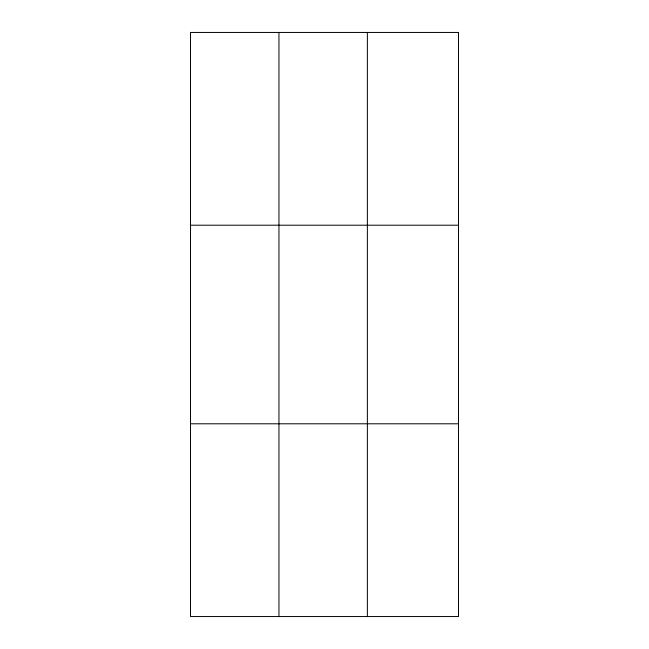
<?xml version="1.0" encoding="UTF-8"?>
<svg xmlns="http://www.w3.org/2000/svg" width="649" height="649" viewBox="0 0 649 649"><rect width="100%" height="100%" fill="white"/><g stroke="black" fill="none" stroke-linecap="round" stroke-linejoin="round"><path stroke-width="0.97" d="M278.948 32.45L278.948 616.55M367.375 32.45L367.375 616.55M190.514 225.203L458.486 225.203M190.514 423.797L458.486 423.797M458.486 32.45L458.486 616.55L190.514 616.55L190.514 32.45L458.486 32.45"/></g></svg>
